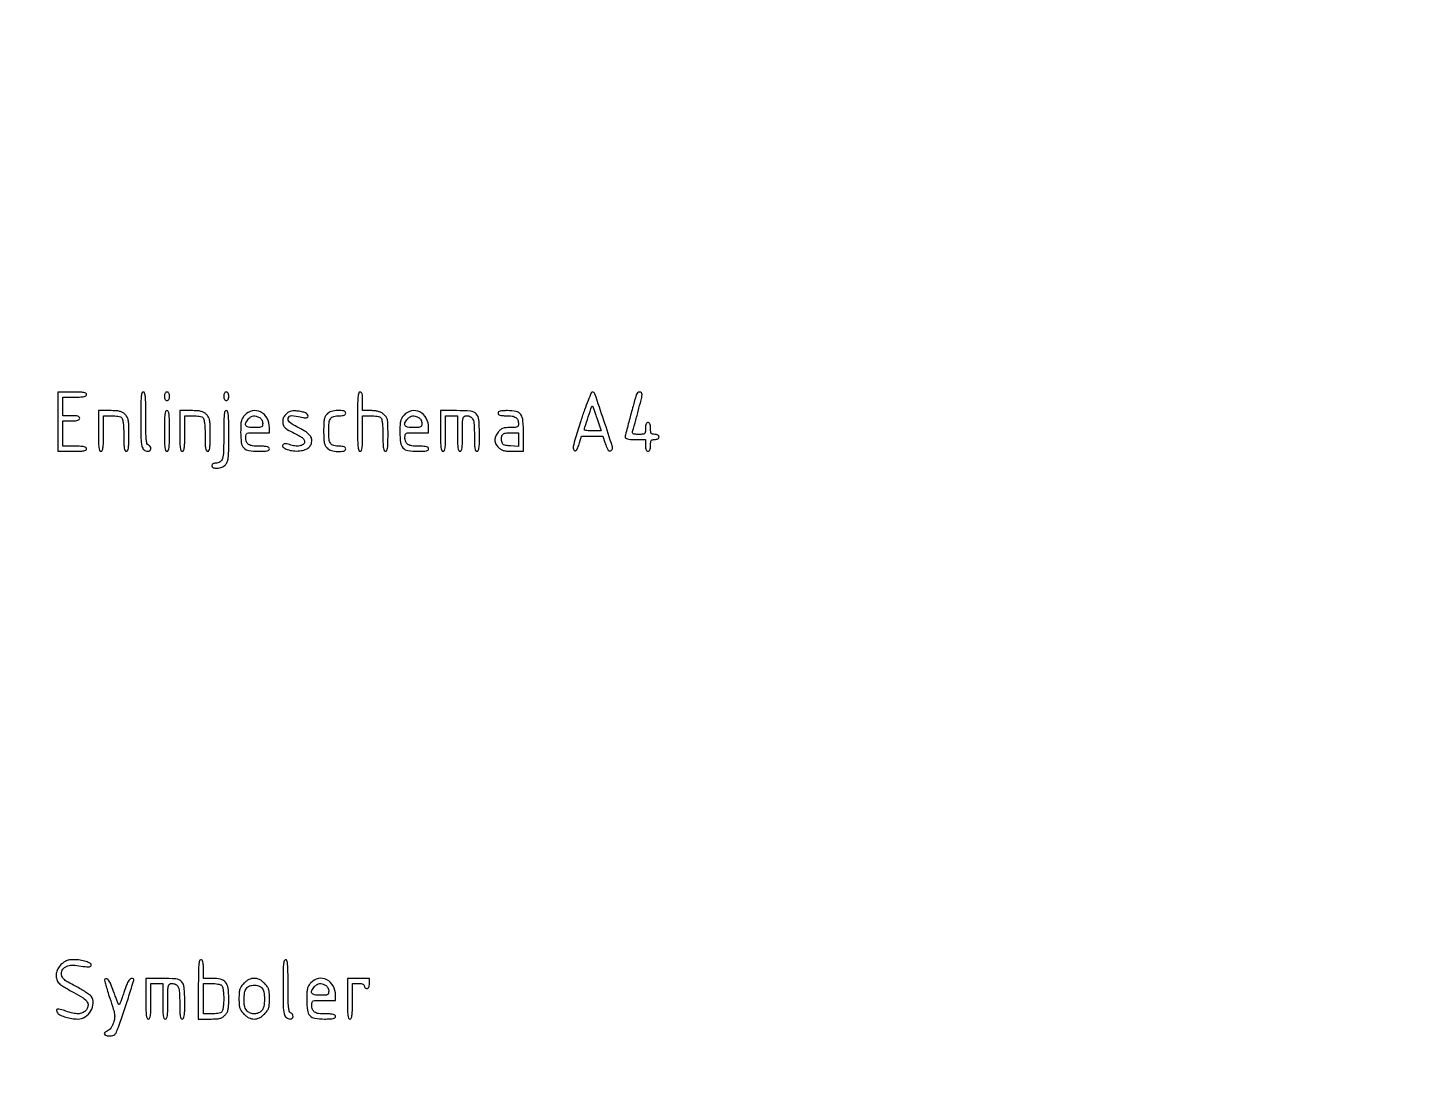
# Model space of a CAD drawing. Extents: x 188 to 3117, y 266 to 4408.
# Drawn here: x 902 to 1722, y 3098 to 3719 of the extents above; entities that cross this region are included whole.
import ezdxf

# ---------------------------------------------------------------- set-up
doc = ezdxf.new("R2010")
doc.units = 0

msp = doc.modelspace()

# ---------------------------------------------------------------- linework, layer by layer
for points in [[(255.463334, 4338.75, 0.090815), (255.267974, 4337.683939), (255.203633, 3749.926562, 0.000037), (255.180887, 3103.56216, 0.000022), (255.244718, 2336), (255.5, 334.5), (1652.25, 334.249643), (3049, 333.999286), (3049, 2336.999643), (3049, 4340), (1652.468615, 4340, 0.000034), (925.305903, 4339.95058, 0.00019), (535.49339, 4339.749691, 0.000004), (256.545748, 4339.497957, 0.311395)], [(920, 3486.5), (920, 3469), (928.5, 3469, 0.00643), (932.980927, 3469.057625, 0.037256), (935.333333, 3469.294118, 0.088943), (936.568808, 3469.74803, 0.266366), (937, 3470.5, 0.241448), (936.622643, 3471.235889, 0.103378), (935.583333, 3471.696429, 0.044348), (933.613168, 3471.938899, 0.008455), (930, 3472), (923, 3472), (923, 3479.5), (923, 3487), (928, 3487, 0.014068), (930.460489, 3487.069243, 0.058865), (931.916667, 3487.325, 0.122766), (932.704941, 3487.79299, 0.200296), (933, 3488.5, 0.200296), (932.704941, 3489.20701, 0.122766), (931.916667, 3489.675, 0.058865), (930.460489, 3489.930757, 0.014068), (928, 3490), (923, 3490), (923, 3495.5), (923, 3501), (930, 3501, 0.008455), (933.613168, 3501.061101, 0.044348), (935.583333, 3501.303571, 0.103378), (936.622643, 3501.764111, 0.241448), (937, 3502.5, 0.266366), (936.568808, 3503.25197, 0.088943), (935.333333, 3503.705882, 0.037256), (932.980927, 3503.942375, 0.00643), (928.5, 3504), (920, 3504)], [(969, 3487.7, 0.005232), (969.115213, 3476.689468, 0.050043), (969.681125, 3472.032629, 0.156927), (970.966634, 3469.84988, 0.183838), (973.2, 3469, 0.176444), (974.39757, 3469.436188, 0.200093), (974.95588, 3470.515868, 0.17714), (974.608277, 3471.779842, 0.147397), (973.5, 3472.638374, -0.245659), (972.701045, 3473.544528, -0.03681), (972.28371, 3476.016544, -0.020125), (972.054704, 3480.299775, -0.003293), (972, 3488.606989, 0.002986), (971.949358, 3497.086793, 0.021302), (971.725638, 3501.184498, 0.045494), (971.305333, 3503.392973, 0.334668), (970.5, 3504, 0.340024), (969.689136, 3503.376486, 0.042022), (969.273006, 3501.033333, 0.020159), (969.050178, 3496.706555, 0.002786)], [(983, 3501.5, 0.04716), (983.09863, 3500.456621, 0.088208), (983.4, 3499.666667, 0.118484), (983.88002, 3499.177821, 0.140575), (984.5, 3499, 0.140575), (985.11998, 3499.177821, 0.118484), (985.6, 3499.666667, 0.088208), (985.90137, 3500.456621, 0.04716), (986, 3501.5, 0.04716), (985.90137, 3502.543379, 0.088208), (985.6, 3503.333333, 0.118484), (985.11998, 3503.822179, 0.140575), (984.5, 3504, 0.140575), (983.88002, 3503.822179, 0.118484), (983.4, 3503.333333, 0.088208), (983.09863, 3502.543379, 0.04716)], [(1018, 3501.5, 0.04716), (1018.09863, 3500.456621, 0.088208), (1018.4, 3499.666667, 0.118484), (1018.88002, 3499.177821, 0.140575), (1019.5, 3499, 0.140575), (1020.11998, 3499.177821, 0.118484), (1020.6, 3499.666667, 0.088208), (1020.90137, 3500.456621, 0.04716), (1021, 3501.5, 0.04716), (1020.90137, 3502.543379, 0.088208), (1020.6, 3503.333333, 0.118484), (1020.11998, 3503.822179, 0.140575), (1019.5, 3504, 0.140575), (1018.88002, 3503.822179, 0.118484), (1018.4, 3503.333333, 0.088208), (1018.09863, 3502.543379, 0.04716)], [(1097, 3486.5, 0.002558), (1097.049641, 3476.796424, 0.018821), (1097.271429, 3472.166667, 0.037964), (1097.682219, 3469.643581, 0.346303), (1098.5, 3469, 0.292784), (1099.270046, 3469.493192, 0.072528), (1099.714286, 3471, 0.030643), (1099.945394, 3473.860051, 0.004841), (1100, 3479.5), (1100, 3490), (1104.8, 3490, -0.022886), (1106.725588, 3489.911816, -0.026473), (1108.5425, 3489.6475, -0.026952), (1110.034215, 3489.264557, -0.120635), (1110.8, 3488.8, -0.149044), (1111.322729, 3487.818776, -0.019949), (1111.685484, 3485.477016, -0.019071), (1111.924518, 3482.323492, -0.009379), (1112, 3478.3, 0.005688), (1112.056253, 3473.35567, 0.034303), (1112.290323, 3470.8, 0.081953), (1112.740443, 3469.457266, 0.277782), (1113.5, 3469, 0.285923), (1114.26516, 3469.47651, 0.076866), (1114.712226, 3470.90457, 0.032289), (1114.94466, 3473.619451, 0.005213), (1115, 3478.92742, 0.00493), (1114.938501, 3485.164608, 0.049145), (1114.631454, 3487.756157, 0.108648), (1113.877986, 3489.387895, 0.063898), (1112.365141, 3490.92742, 0.051442), (1110.881073, 3491.86557, 0.047865), (1109.200958, 3492.508104, 0.04185), (1107.229981, 3492.878918, 0.025584), (1104.865141, 3493), (1100, 3493), (1100, 3498.5, 0.01212), (1099.933383, 3501.247932, 0.054498), (1099.681818, 3502.833333, 0.118311), (1099.215544, 3503.683247, 0.211442), (1098.5, 3504, 0.346303), (1097.682219, 3503.356419, 0.037964), (1097.271429, 3500.833333, 0.018821), (1097.049641, 3496.203576, 0.002558)], [(1228.820046, 3487.004537, 0.005321), (1225.606564, 3476.971813, 0.034569), (1224.396966, 3471.810931, 0.164214), (1224.727442, 3469.819022, 0.432978), (1225.972437, 3469.482965, 0.124653), (1226.419122, 3469.944364, 0.019757), (1227.007564, 3471.070088, 0.020865), (1227.605434, 3472.482501, 0.016903), (1228.130724, 3474.041982), (1229.316575, 3478), (1235.580736, 3478), (1241.844896, 3478), (1243.04325, 3474.25, 0.018297), (1244.115384, 3471.275025, 0.080399), (1245.076545, 3469.682204, 0.20756), (1246.019478, 3469.217264, 0.211623), (1246.992936, 3469.592936, 0.280469), (1247.491863, 3471.644954, 0.002551), (1242.426217, 3487.271705, 0.002409), (1237.190266, 3502.893856, 0.32104), (1235.645072, 3504, 0.30225), (1235.034273, 3503.593649, 0.003712), (1233.152942, 3499.007583, 0.009451), (1231.06879, 3493.519969, 0.005862)], [(1261.607267, 3502.25, 0.005541), (1259.68492, 3495.607099, 0.002866), (1257.421837, 3487.263845, 0.000891), (1255.184673, 3478.763847, 0.063981), (1255, 3477.326571, 0.264474), (1255.348295, 3476.714161, 0.079916), (1256.380735, 3476.305274, 0.042594), (1258.169149, 3476.06699, 0.01183), (1261, 3476), (1267, 3476), (1267, 3472.5, 0.025511), (1267.081893, 3470.895967, 0.075863), (1267.357143, 3469.833333, 0.129352), (1267.830552, 3469.226074, 0.164293), (1268.5, 3469, 0.164293), (1269.169448, 3469.226074, 0.129352), (1269.642857, 3469.833333, 0.075863), (1269.918107, 3470.895967, 0.025511), (1270, 3472.5, -0.021436), (1270.084309, 3474.465575, -0.13443), (1270.428571, 3475.4, -0.189121), (1271.13778, 3475.861332, -0.050766), (1272.5, 3476, 0.04716), (1273.543379, 3476.09863, 0.088208), (1274.333333, 3476.4, 0.118484), (1274.822179, 3476.88002, 0.140575), (1275, 3477.5, 0.140575), (1274.822179, 3478.11998, 0.118484), (1274.333333, 3478.6, 0.088208), (1273.543379, 3478.90137, 0.04716), (1272.5, 3479, -0.050766), (1271.13778, 3479.138668, -0.189121), (1270.428571, 3479.6, -0.13443), (1270.084309, 3480.534425, -0.021436), (1270, 3482.5, 0.025511), (1269.918107, 3484.104033, 0.075863), (1269.642857, 3485.166667, 0.129352), (1269.169448, 3485.773926, 0.164293), (1268.5, 3486, 0.164293), (1267.830552, 3485.773926, 0.129352), (1267.357143, 3485.166667, 0.075863), (1267.081893, 3484.104033, 0.025511), (1267, 3482.5, -0.022924), (1266.899983, 3480.319682, -0.194539), (1266.459472, 3479.465126, -0.16387), (1265.506936, 3479.078353, -0.015215), (1262.932612, 3479, -0.013713), (1260.730323, 3479.060411, -0.101155), (1259.718702, 3479.325707, -0.243719), (1259.324958, 3479.860572, -0.111558), (1259.383508, 3480.75, 0.004559), (1261.297842, 3487.437146, 0.004096), (1263.161554, 3494.400822, 0.001922), (1264.801477, 3500.837512, 0.061484), (1265, 3502.44584, 0.188384), (1264.570604, 3503.545075, 0.224577), (1263.54847, 3503.958272, 0.173743), (1262.359862, 3503.453338, 0.133857)], [(944, 3481, 0.004073), (944.053031, 3474.489921, 0.027022), (944.28125, 3471.25, 0.062466), (944.718019, 3469.533206, 0.308488), (945.5, 3469, 0.292784), (946.270046, 3469.493192, 0.072528), (946.714286, 3471, 0.030643), (946.945394, 3473.860051, 0.004841), (947, 3479.5), (947, 3490), (951.8, 3490, -0.022886), (953.725588, 3489.911816, -0.026473), (955.5425, 3489.6475, -0.026952), (957.034215, 3489.264557, -0.120635), (957.8, 3488.8, -0.149044), (958.322729, 3487.818776, -0.019949), (958.685484, 3485.477016, -0.019071), (958.924518, 3482.323492, -0.009379), (959, 3478.3, 0.005688), (959.056253, 3473.35567, 0.034303), (959.290323, 3470.8, 0.081953), (959.740443, 3469.457266, 0.277782), (960.5, 3469, 0.284649), (961.26427, 3469.473459, 0.077667), (961.711835, 3470.887614, 0.0326), (961.94452, 3473.57669, 0.005285), (962, 3478.825686, 0.005714), (961.933202, 3484.670385, 0.041943), (961.63579, 3487.447326, 0.08589), (960.959451, 3489.233921, 0.070958), (959.685549, 3490.825686, 0.060078), (958.183333, 3491.930614, 0.069391), (956.531073, 3492.582147, 0.046578), (954.279318, 3492.908568, 0.012719), (950.685549, 3493), (944, 3493)], [(983, 3481, 0.004073), (983.053031, 3474.489921, 0.027022), (983.28125, 3471.25, 0.062466), (983.718019, 3469.533206, 0.308488), (984.5, 3469, 0.308488), (985.281981, 3469.533206, 0.062466), (985.71875, 3471.25, 0.027022), (985.946969, 3474.489921, 0.004073), (986, 3481, 0.004073), (985.946969, 3487.510079, 0.027022), (985.71875, 3490.75, 0.062466), (985.281981, 3492.466794, 0.308488), (984.5, 3493, 0.308488), (983.718019, 3492.466794, 0.062466), (983.28125, 3490.75, 0.027022), (983.053031, 3487.510079, 0.004073)], [(992, 3481, 0.004073), (992.053031, 3474.489921, 0.027022), (992.28125, 3471.25, 0.062466), (992.718019, 3469.533206, 0.308488), (993.5, 3469, 0.292784), (994.270046, 3469.493192, 0.072528), (994.714286, 3471, 0.030643), (994.945394, 3473.860051, 0.004841), (995, 3479.5), (995, 3490), (999.8, 3490, -0.022886), (1001.725588, 3489.911816, -0.026473), (1003.5425, 3489.6475, -0.026952), (1005.034215, 3489.264557, -0.120635), (1005.8, 3488.8, -0.149044), (1006.322729, 3487.818776, -0.019949), (1006.685484, 3485.477016, -0.019071), (1006.924518, 3482.323492, -0.009379), (1007, 3478.3, 0.005688), (1007.056253, 3473.35567, 0.034303), (1007.290323, 3470.8, 0.081953), (1007.740443, 3469.457266, 0.277782), (1008.5, 3469, 0.284649), (1009.26427, 3469.473459, 0.077667), (1009.711835, 3470.887614, 0.0326), (1009.94452, 3473.57669, 0.005285), (1010, 3478.825686, 0.005714), (1009.933202, 3484.670385, 0.041943), (1009.63579, 3487.447326, 0.08589), (1008.959451, 3489.233921, 0.070958), (1007.685549, 3490.825686, 0.060078), (1006.183333, 3491.930614, 0.069391), (1004.531073, 3492.582147, 0.046578), (1002.279318, 3492.908568, 0.012719), (998.685549, 3493), (992, 3493)], [(1018, 3478.7, -0.006394), (1017.873426, 3468.802854, -0.062271), (1017.248835, 3464.669034, -0.183482), (1015.820137, 3462.73916, -0.143626), (1013.3, 3462, 0.055266), (1012.366858, 3461.896542, 0.089503), (1011.633333, 3461.586957, 0.113178), (1011.168039, 3461.104698, 0.136361), (1011, 3460.5, 0.318781), (1011.836022, 3459.321975, 0.100039), (1014.101743, 3459.009626, 0.076487), (1016.86899, 3459.614204, 0.104787), (1019, 3461, 0.105331), (1020.102731, 3462.699728, 0.062208), (1020.683333, 3465.058333, 0.02616), (1020.944287, 3469.07977, 0.003123), (1021, 3478, 0.003082), (1020.949138, 3486.251579, 0.021839), (1020.725, 3490.25, 0.04712), (1020.30285, 3492.400501, 0.332163), (1019.5, 3493, 0.327398), (1018.701706, 3492.414522, 0.050213), (1018.276224, 3490.366667, 0.022864), (1018.051283, 3486.545121, 0.003268)], [(1030.452251, 3490.353977, 0.049837), (1029.142345, 3488.623051, 0.077089), (1028.423317, 3486.89525, 0.049702), (1028.087395, 3484.53132, 0.010459), (1028, 3480.353977, 0.031265), (1028.389832, 3474.125774, 0.156592), (1029.846482, 3470.996658, 0.169546), (1032.779833, 3469.437473, 0.038184), (1038.5, 3469, 0.00942), (1041.824386, 3469.06264, 0.047315), (1043.666667, 3469.307692, 0.108427), (1044.642085, 3469.770252, 0.232029), (1045, 3470.5, 0.217862), (1044.670582, 3471.220141, 0.115429), (1043.783333, 3471.685345, 0.052144), (1042.12068, 3471.934729, 0.011173), (1039.2, 3472, -0.027585), (1035.033978, 3472.230015, -0.114202), (1032.671204, 3473.059788, -0.170447), (1031.427352, 3474.636283, -0.082775), (1031, 3477.2, -0.06131), (1031.207416, 3478.885169, -0.24084), (1031.875, 3479.65, -0.090143), (1033.356763, 3479.951459, -0.005227), (1038, 3480), (1045, 3480), (1045, 3482.952947, 0.123934), (1043.603847, 3488.499086, 0.152916), (1039.809297, 3492.208815, 0.170337), (1034.903304, 3492.866089, 0.156031)], [(1039.065741, 3488.964816, -0.082326), (1039.826483, 3488.379652, -0.061569), (1040.448817, 3487.522247, -0.059706), (1040.860126, 3486.508976, -0.066681), (1041, 3485.464816, -0.065555), (1040.816632, 3484.072244, -0.216006), (1040.242863, 3483.373241, -0.104493), (1039.026164, 3483.062863, -0.010385), (1036, 3483, -0.039266), (1032.584865, 3483.26861, -0.213053), (1031.064781, 3484.257608, -0.274578), (1031.004197, 3485.842484, -0.059526), (1032.654988, 3488.171259, -0.064753), (1034.074487, 3489.381295, -0.113844), (1035.516027, 3489.907287, -0.104825), (1037.126174, 3489.768911, -0.049235)], [(1055.294865, 3491.3532, 0.032225), (1054.447068, 3490.533397, 0.031294), (1053.702672, 3489.603753, 0.032876), (1053.154959, 3488.704147, 0.09149), (1052.938151, 3488, 0.057954), (1052.936967, 3485.304046, 0.140887), (1053.695717, 3483.485504, 0.092819), (1055.539643, 3481.899033, 0.016814), (1059.53891, 3479.756844, -0.011), (1062.869976, 3478.022104, -0.048952), (1064.688253, 3476.77827, -0.095353), (1065.583234, 3475.678024, -0.160117), (1065.78891, 3474.516181, -0.208847), (1064.879763, 3473.046882, -0.108478), (1062.846181, 3472.213798, -0.077366), (1059.981149, 3472.161439, -0.04986), (1056.745867, 3472.938747, 0.020844), (1055.17063, 3473.415251, 0.074446), (1054.126371, 3473.523662, 0.123379), (1053.392475, 3473.304107, 0.118292), (1052.83528, 3472.761977, 0.385883), (1053.080749, 3471.356793, 0.082855), (1055.455554, 3470.071843, 0.057592), (1059.10128, 3469.273504, 0.05324), (1062.933418, 3469.295963, 0.052189), (1066.045703, 3469.980583, 0.100982), (1068.245544, 3471.246245, 0.119575), (1069.543406, 3473.105569, 0.093113), (1070, 3475.536142, 0.123174), (1069.520105, 3477.45462, 0.08729), (1068.145892, 3479.2094, 0.052219), (1065.58856, 3481.065966, 0.014768), (1061.25, 3483.402846, -0.052393), (1056.876021, 3486.201665, -0.312805), (1056.141515, 3488.658073, -0.335821), (1058.161364, 3490.060933, -0.055033), (1063.176127, 3489.298511, 0.019869), (1064.848157, 3488.922678, 0.04096), (1066.181111, 3488.789615, 0.054966), (1067.147739, 3488.878992, 0.206669), (1067.635913, 3489.219912, 0.247123), (1067.714614, 3490.358112, 0.15462), (1066.810991, 3491.383591, 0.077808), (1064.804979, 3492.199666, 0.029714), (1061.825196, 3492.716235, 0.024132), (1059.607842, 3492.858308, 0.055432), (1057.944944, 3492.699822, 0.068058), (1056.577134, 3492.213396, 0.056711)], [(1079, 3491, 0.078078), (1077.973278, 3489.590516, 0.069191), (1077.375, 3487.875, 0.040348), (1077.078443, 3485.346312, 0.009023), (1077, 3481, 0.009023), (1077.078443, 3476.653688, 0.040348), (1077.375, 3474.125, 0.069191), (1077.973278, 3472.409484, 0.078078), (1079, 3471, 0.129986), (1081.539579, 3469.522656, 0.05579), (1085.443937, 3468.905032, 0.061607), (1088.917615, 3469.175254, 0.356581), (1090, 3470.5, 0.171678), (1089.759727, 3471.179155, 0.129404), (1089.116667, 3471.651316, 0.071997), (1087.974308, 3471.921462, 0.022121), (1086.2, 3472, -0.059409), (1082.9241, 3472.390617, -0.184607), (1081.122615, 3473.629602, -0.128267), (1080.228133, 3476.094664, -0.023241), (1080, 3481, -0.023241), (1080.228133, 3485.905336, -0.128267), (1081.122615, 3488.370398, -0.184607), (1082.9241, 3489.609383, -0.059409), (1086.2, 3490, 0.022121), (1087.974308, 3490.078538, 0.071997), (1089.116667, 3490.348684, 0.129404), (1089.759727, 3490.820845, 0.171678), (1090, 3491.5, 0.356581), (1088.917615, 3492.824746, 0.061607), (1085.443937, 3493.094968, 0.05579), (1081.539579, 3492.477344, 0.129986)], [(1124.452251, 3490.353977, 0.049837), (1123.142345, 3488.623051, 0.077089), (1122.423317, 3486.89525, 0.049702), (1122.087395, 3484.53132, 0.010459), (1122, 3480.353977, 0.031265), (1122.389832, 3474.125774, 0.156592), (1123.846482, 3470.996658, 0.169546), (1126.779833, 3469.437473, 0.038184), (1132.5, 3469, 0.00942), (1135.824386, 3469.06264, 0.047315), (1137.666667, 3469.307692, 0.108427), (1138.642085, 3469.770252, 0.232029), (1139, 3470.5, 0.217862), (1138.670582, 3471.220141, 0.115429), (1137.783333, 3471.685345, 0.052144), (1136.12068, 3471.934729, 0.011173), (1133.2, 3472, -0.027585), (1129.033978, 3472.230015, -0.114202), (1126.671204, 3473.059788, -0.170447), (1125.427352, 3474.636283, -0.082775), (1125, 3477.2, -0.06131), (1125.207416, 3478.885169, -0.24084), (1125.875, 3479.65, -0.090143), (1127.356763, 3479.951459, -0.005227), (1132, 3480), (1139, 3480), (1139, 3482.952947, 0.123934), (1137.603847, 3488.499086, 0.152916), (1133.809297, 3492.208815, 0.170337), (1128.903304, 3492.866089, 0.156031)], [(1133.065741, 3488.964816, -0.082326), (1133.826483, 3488.379652, -0.061569), (1134.448817, 3487.522247, -0.059706), (1134.860126, 3486.508976, -0.066681), (1135, 3485.464816, -0.065555), (1134.816632, 3484.072244, -0.216006), (1134.242863, 3483.373241, -0.104493), (1133.026164, 3483.062863, -0.010385), (1130, 3483, -0.039266), (1126.584865, 3483.26861, -0.213053), (1125.064781, 3484.257608, -0.274578), (1125.004197, 3485.842484, -0.059526), (1126.654988, 3488.171259, -0.064753), (1128.074487, 3489.381295, -0.113844), (1129.516027, 3489.907287, -0.104825), (1131.126174, 3489.768911, -0.049235)], [(1146, 3481, 0.004073), (1146.053031, 3474.489921, 0.027022), (1146.28125, 3471.25, 0.062466), (1146.718019, 3469.533206, 0.308488), (1147.5, 3469, 0.292784), (1148.270046, 3469.493192, 0.072528), (1148.714286, 3471, 0.030643), (1148.945394, 3473.860051, 0.004841), (1149, 3479.5), (1149, 3490), (1152.5, 3490), (1156, 3490), (1156, 3479.5, 0.004841), (1156.054606, 3473.860051, 0.030643), (1156.285714, 3471, 0.072528), (1156.729954, 3469.493192, 0.292784), (1157.5, 3469, 0.292784), (1158.270046, 3469.493192, 0.072528), (1158.714286, 3471, 0.030643), (1158.945394, 3473.860051, 0.004841), (1159, 3479.5, -0.00315), (1159.042996, 3486.324899, -0.050804), (1159.304762, 3488.608696, -0.196491), (1159.996337, 3489.611626, -0.145789), (1161.3, 3490, -0.117773), (1163.71064, 3489.424197, -0.18194), (1165.141583, 3487.863089, -0.082844), (1165.835323, 3484.711497, -0.01284), (1166, 3478.3, 0.005688), (1166.056253, 3473.35567, 0.034303), (1166.290323, 3470.8, 0.081953), (1166.740443, 3469.457266, 0.277782), (1167.5, 3469, 0.286822), (1168.26579, 3469.47867, 0.076301), (1168.7125, 3470.916667, 0.032071), (1168.944758, 3473.649956, 0.005163), (1169, 3479, 0.019699), (1168.660027, 3487.62594, 0.173828), (1167.118926, 3491.049257, 0.181104), (1163.786352, 3492.63961, 0.021736), (1155.5, 3493), (1146, 3493)], [(1180, 3491.5, 0.19569), (1180.286184, 3490.796787, 0.124365), (1181.05, 3490.328125, 0.060783), (1182.454289, 3490.070455, 0.015014), (1184.8, 3490, -0.035135), (1188.234579, 3489.758351, -0.1099), (1190.389496, 3488.948699, -0.154655), (1191.579558, 3487.49377, -0.094962), (1192, 3485.3, -0.077543), (1191.80261, 3484.034884, -0.209101), (1191.214411, 3483.366694, -0.098481), (1189.979785, 3483.064053, -0.011015), (1187.07258, 3483, 0.02011), (1184.373474, 3482.8914, 0.070008), (1182.674812, 3482.511161, 0.089449), (1181.374926, 3481.734746, 0.046892), (1180.07258, 3480.365141, 0.06328), (1178.56886, 3477.857266, 0.110457), (1178.104469, 3475.489991, 0.118425), (1178.701331, 3473.264809, 0.079868), (1180.314451, 3471.174314, 0.058457), (1181.78412, 3470.085989, 0.067652), (1183.396995, 3469.431421, 0.047866), (1185.54202, 3469.096753, 0.01478), (1188.814451, 3469), (1195, 3469), (1195, 3479, 0.018827), (1194.698534, 3487.003509, 0.130966), (1193.419024, 3490.670141, 0.194928), (1190.740015, 3492.462219, 0.05118), (1185.5, 3493, 0.01212), (1182.752068, 3492.933383, 0.054498), (1181.166667, 3492.681818, 0.118311), (1180.316753, 3492.215544, 0.211442)], [(1238.444801, 3488.162293), (1240.880854, 3481), (1235.940427, 3481, -0.012909), (1234.046348, 3481.048909, -0.021243), (1232.45125, 3481.199472, -0.016693), (1231.218355, 3481.411076, -0.35583), (1231, 3481.679053, -0.078558), (1231.250651, 3483.264541, -0.002691), (1233.227849, 3489.251589, -0.001038), (1235.364465, 3495.562889, -0.555326), (1235.693858, 3495.639475, -0.107368), (1235.872072, 3495.362342, -0.001256), (1236.631839, 3493.313161, -0.003745), (1237.488365, 3490.930157, -0.002429)], [(1192, 3475.945209), (1192, 3471.890418), (1187.25, 3472.195209, -0.014992), (1184.603499, 3472.444878, -0.088572), (1183.279094, 3472.855619, -0.158186), (1182.558337, 3473.58476, -0.081455), (1182.170919, 3474.822726, -0.053277), (1182.080872, 3477.447757, -0.183192), (1182.786281, 3478.967661, -0.157749), (1184.407711, 3479.772982, -0.037033), (1187.468615, 3480), (1192, 3480)], [(921.923077, 3166.076923, 0.070726), (920.026714, 3163.552022, 0.088086), (919.084908, 3160.77752, 0.095647), (919.192593, 3158.031027, 0.100706), (920.319816, 3155.577304, 0.081358), (921.264141, 3154.648586, 0.010944), (923.581427, 3153.087552, 0.012396), (926.436728, 3151.352077, 0.010149), (929.569816, 3149.636174, -0.022797), (934.962469, 3146.502963, -0.107877), (937.47125, 3143.986884, -0.209064), (937.854653, 3141.562275, -0.120631), (936.42537, 3138.917535, -0.11243), (934.529264, 3137.588604, -0.092107), (932.099865, 3137.086783, -0.06486), (928.93604, 3137.434728, -0.026275), (924.772711, 3138.684432, 0.021454), (921.509872, 3139.698216, 0.123579), (919.71607, 3139.720528, 0.417624), (919.250122, 3138.95387, 0.112375), (919.965737, 3137.541284, 0.113711), (921.663558, 3136.24624, 0.03388), (924.737389, 3135.098221, 0.033312), (928.332661, 3134.282519, 0.038727), (931.826923, 3134.005577, 0.143724), (936.222053, 3135.287597, 0.118534), (939.618199, 3138.821521, 0.124658), (940.931448, 3143.362553, 0.16776), (939.680184, 3147.422696, 0.081358), (938.735859, 3148.351414, 0.010944), (936.418573, 3149.912448, 0.012396), (933.563272, 3151.647923, 0.010149), (930.430184, 3153.363826, -0.008885), (926.176852, 3155.6793, -0.043856), (923.932839, 3157.227568, -0.082713), (922.73277, 3158.612131, -0.108954), (922.18962, 3160.187384, -0.14805), (922.653804, 3162.753146, -0.140575), (924.468775, 3164.692564, -0.108127), (927.483302, 3165.70426, -0.064785), (931.276397, 3165.624552, 0.002895), (936.233498, 3164.902668, 0.03507), (938.151919, 3164.770646, 0.117216), (939.132218, 3165.005112, 0.192785), (939.687816, 3165.636333, 0.36542), (939.254457, 3166.788265, 0.049506), (936.701848, 3167.901808, 0.042603), (933.144307, 3168.724522, 0.035542), (929.273854, 3169, 0.029077), (926.89295, 3168.861423, 0.065646), (925.144749, 3168.41991, 0.06824), (923.612255, 3167.553107, 0.033606)], [(1003, 3151.5), (1003, 3134), (1009.825686, 3134, 0.011378), (1013.628586, 3134.086547, 0.051595), (1015.818535, 3134.414407, 0.081695), (1017.375405, 3135.099856, 0.059782), (1018.825686, 3136.314451, 0.062877), (1019.95306, 3137.865231, 0.071429), (1020.600598, 3139.583504, 0.044293), (1020.915871, 3142.009113, 0.010182), (1021, 3146.140137, 0.034765), (1020.573719, 3152.263675, 0.13896), (1019.072142, 3155.670361, 0.165979), (1016.182491, 3157.444133, 0.05545), (1011.185549, 3158), (1006, 3158), (1006, 3163.5, 0.01212), (1005.933383, 3166.247932, 0.054498), (1005.681818, 3167.833333, 0.118311), (1005.215544, 3168.683247, 0.211442), (1004.5, 3169, 0.346303), (1003.682219, 3168.356419, 0.037964), (1003.271429, 3165.833333, 0.018821), (1003.049641, 3161.203576, 0.002558)], [(1053, 3152.7, 0.005232), (1053.115213, 3141.689468, 0.050043), (1053.681125, 3137.032629, 0.156927), (1054.966634, 3134.84988, 0.183838), (1057.2, 3134, 0.176444), (1058.39757, 3134.436188, 0.200093), (1058.95588, 3135.515868, 0.17714), (1058.608277, 3136.779842, 0.147397), (1057.5, 3137.638374, -0.245659), (1056.701045, 3138.544528, -0.03681), (1056.28371, 3141.016544, -0.020125), (1056.054704, 3145.299775, -0.003293), (1056, 3153.606989, 0.002986), (1055.949358, 3162.086793, 0.021302), (1055.725638, 3166.184498, 0.045494), (1055.305333, 3168.392973, 0.334668), (1054.5, 3169, 0.340024), (1053.689136, 3168.376486, 0.042022), (1053.273006, 3166.033333, 0.020159), (1053.050178, 3161.706555, 0.002786)], [(947.783637, 3157.450304, 0.262297), (947.639394, 3156.933866, 0.004343), (948.402468, 3153.937419, 0.009968), (949.410888, 3150.403677, 0.006303), (950.720719, 3146.321973, -0.005078), (952.802445, 3139.889082, -0.037955), (953.523874, 3136.76494, -0.071708), (953.542273, 3134.435478, -0.045907), (952.932217, 3131.794614, -0.033507), (952.218381, 3130.036876, -0.048273), (951.342619, 3128.605976, -0.056186), (950.340536, 3127.547313, -0.084518), (949.24746, 3126.903985, 0.088793), (947.737512, 3125.997967, 0.363038), (947.582866, 3125.019454, 0.210203), (948.692342, 3124.23293, 0.050621), (950.987168, 3124, 0.066492), (952.622076, 3124.218383, 0.141985), (953.700378, 3124.876033, 0.083624), (954.596691, 3126.261592, 0.013566), (955.790998, 3129.25, 0.006586), (959.018991, 3138.378324, 0.006206), (962.072359, 3147.770631, 0.001351), (964.863304, 3156.818554, 0.277269), (964.646798, 3157.686535, 0.309787), (963.411947, 3157.917082, 0.137597), (962.070093, 3156.810223, 0.058443), (960.60912, 3154.076726, 0.017549), (959.037518, 3149.619632, -0.008487), (958.081503, 3146.743198, -0.015143), (957.184282, 3144.417089, -0.010156), (956.395251, 3142.644174, -0.519707), (956.077991, 3142.588676, -0.097882), (955.764873, 3143.056068, -0.003444), (954.937432, 3145.07923, -0.006276), (954.00207, 3147.499497, -0.004337), (953.001808, 3150.260587, 0.013392), (951.368378, 3154.526599, 0.058909), (950.054701, 3156.874377, 0.158729), (948.893989, 3157.717374, 0.2818)], [(972, 3146, 0.004073), (972.053031, 3139.489921, 0.027022), (972.28125, 3136.25, 0.062466), (972.718019, 3134.533206, 0.308488), (973.5, 3134, 0.292784), (974.270046, 3134.493192, 0.072528), (974.714286, 3136, 0.030643), (974.945394, 3138.860051, 0.004841), (975, 3144.5), (975, 3155), (978.5, 3155), (982, 3155), (982, 3144.5, 0.004841), (982.054606, 3138.860051, 0.030643), (982.285714, 3136, 0.072528), (982.729954, 3134.493192, 0.292784), (983.5, 3134, 0.292784), (984.270046, 3134.493192, 0.072528), (984.714286, 3136, 0.030643), (984.945394, 3138.860051, 0.004841), (985, 3144.5, -0.00315), (985.042996, 3151.324899, -0.050804), (985.304762, 3153.608696, -0.196491), (985.996337, 3154.611626, -0.145789), (987.3, 3155, -0.117773), (989.71064, 3154.424197, -0.18194), (991.141583, 3152.863089, -0.082844), (991.835323, 3149.711497, -0.01284), (992, 3143.3, 0.005688), (992.056253, 3138.35567, 0.034303), (992.290323, 3135.8, 0.081953), (992.740443, 3134.457266, 0.277782), (993.5, 3134, 0.286822), (994.26579, 3134.47867, 0.076301), (994.7125, 3135.916667, 0.032071), (994.944758, 3138.649956, 0.005163), (995, 3144, 0.019699), (994.660027, 3152.62594, 0.173828), (993.118926, 3156.049257, 0.181104), (989.786352, 3157.63961, 0.021736), (981.5, 3158), (972, 3158)], [(1016.8, 3153.8, -0.136553), (1017.282966, 3152.944563, -0.022478), (1017.659091, 3151.065909, -0.022495), (1017.91557, 3148.69296, -0.015672), (1018, 3146, -0.015672), (1017.91557, 3143.30704, -0.022495), (1017.659091, 3140.934091, -0.022478), (1017.282966, 3139.055437, -0.136553), (1016.8, 3138.2, -0.120635), (1016.034215, 3137.735443, -0.026952), (1014.5425, 3137.3525, -0.026473), (1012.725588, 3137.088184, -0.022886), (1010.8, 3137), (1006, 3137), (1006, 3146), (1006, 3155), (1010.8, 3155, -0.022886), (1012.725588, 3154.911816, -0.026473), (1014.5425, 3154.6475, -0.026952), (1016.034215, 3154.264557, -0.120635)], [(1029.923077, 3155.076923, 0.035585), (1028.32418, 3153.232665, 0.083083), (1027.4875, 3151.61503, 0.063521), (1027.102795, 3149.555631, 0.014452), (1027, 3146, 0.014452), (1027.102795, 3142.444369, 0.063521), (1027.4875, 3140.38497, 0.083083), (1028.32418, 3138.767335, 0.035585), (1029.923077, 3136.923077, 0.034222), (1031.416067, 3135.621579, 0.050097), (1032.902476, 3134.713415, 0.055278), (1034.418846, 3134.1806, 0.056925), (1036, 3134, 0.056925), (1037.581154, 3134.1806, 0.055278), (1039.097524, 3134.713415, 0.050097), (1040.583933, 3135.621579, 0.034222), (1042.076923, 3136.923077, 0.035585), (1043.67582, 3138.767335, 0.083083), (1044.5125, 3140.38497, 0.063521), (1044.897205, 3142.444369, 0.014452), (1045, 3146, 0.014452), (1044.897205, 3149.555631, 0.063521), (1044.5125, 3151.61503, 0.083083), (1043.67582, 3153.232665, 0.035585), (1042.076923, 3155.076923, 0.034222), (1040.583933, 3156.378421, 0.050097), (1039.097524, 3157.286585, 0.055278), (1037.581154, 3157.8194, 0.056925), (1036, 3158, 0.056925), (1034.418846, 3157.8194, 0.055278), (1032.902476, 3157.286585, 0.050097), (1031.416067, 3156.378421, 0.034222)], [(1040.428571, 3152.428571, -0.155315), (1041.6796, 3150.00923, -0.043829), (1042.029274, 3145.726059, -0.04413), (1041.620849, 3141.409966, -0.139141), (1040.345012, 3138.828741, -0.111349), (1038.530628, 3137.551301, -0.093083), (1036.219813, 3137.068348, -0.090726), (1033.839105, 3137.453906, -0.098833), (1031.828741, 3138.654988, -0.082724), (1030.97817, 3139.72824, -0.061837), (1030.41515, 3141.131448, -0.045516), (1030.097905, 3143.012408, -0.019032), (1030, 3145.583559, -0.040991), (1030.323507, 3149.523024, -0.114358), (1031.375459, 3152.070588, -0.149418), (1033.236703, 3153.49975, -0.089787), (1036, 3154, -0.047729), (1037.209229, 3153.884306, -0.03757), (1038.479464, 3153.538393, -0.038733), (1039.620412, 3153.031056, -0.072518)], [(1069.452251, 3155.353977, 0.049837), (1068.142345, 3153.623051, 0.077089), (1067.423317, 3151.89525, 0.049702), (1067.087395, 3149.53132, 0.010459), (1067, 3145.353977, 0.031265), (1067.389832, 3139.125774, 0.156592), (1068.846482, 3135.996658, 0.169546), (1071.779833, 3134.437473, 0.038184), (1077.5, 3134, 0.00942), (1080.824386, 3134.06264, 0.047315), (1082.666667, 3134.307692, 0.108427), (1083.642085, 3134.770252, 0.232029), (1084, 3135.5, 0.217862), (1083.670582, 3136.220141, 0.115429), (1082.783333, 3136.685345, 0.052144), (1081.12068, 3136.934729, 0.011173), (1078.2, 3137, -0.027585), (1074.033978, 3137.230015, -0.114202), (1071.671204, 3138.059788, -0.170447), (1070.427352, 3139.636283, -0.082775), (1070, 3142.2, -0.06131), (1070.207416, 3143.885169, -0.24084), (1070.875, 3144.65, -0.090143), (1072.356763, 3144.951459, -0.005227), (1077, 3145), (1084, 3145), (1084, 3147.952947, 0.123934), (1082.603847, 3153.499086, 0.152916), (1078.809297, 3157.208815, 0.170337), (1073.903304, 3157.866089, 0.156031)], [(1078.065741, 3153.964816, -0.082326), (1078.826483, 3153.379652, -0.061569), (1079.448817, 3152.522247, -0.059706), (1079.860126, 3151.508976, -0.066681), (1080, 3150.464816, -0.065555), (1079.816632, 3149.072244, -0.216006), (1079.242863, 3148.373241, -0.104493), (1078.026164, 3148.062863, -0.010385), (1075, 3148, -0.039266), (1071.584865, 3148.26861, -0.213053), (1070.064781, 3149.257608, -0.274578), (1070.004197, 3150.842484, -0.059526), (1071.654988, 3153.171259, -0.064753), (1073.074487, 3154.381295, -0.113844), (1074.516027, 3154.907287, -0.104825), (1076.126174, 3154.768911, -0.049235)], [(1091, 3146, 0.004073), (1091.053031, 3139.489921, 0.027022), (1091.28125, 3136.25, 0.062466), (1091.718019, 3134.533206, 0.308488), (1092.5, 3134, 0.292784), (1093.270046, 3134.493192, 0.072528), (1093.714286, 3136, 0.030643), (1093.945394, 3138.860051, 0.004841), (1094, 3144.5), (1094, 3155), (1097.5, 3155, -0.025511), (1099.104033, 3154.918107, -0.075863), (1100.166667, 3154.642857, -0.129352), (1100.773926, 3154.169448, -0.164293), (1101, 3153.5, 0.099038), (1101.114514, 3152.927543, 0.097945), (1101.440625, 3152.440625, 0.097945), (1101.927543, 3152.114514, 0.099038), (1102.5, 3152, 0.152103), (1103.148955, 3152.202091, 0.12651), (1103.625, 3152.75, 0.082504), (1103.911037, 3153.677925, 0.033607), (1104, 3155), (1104, 3158), (1097.5, 3158), (1091, 3158)]]:
    msp.add_lwpolyline(points, format="xyb", close=True)

doc.saveas('drawing.dxf')
